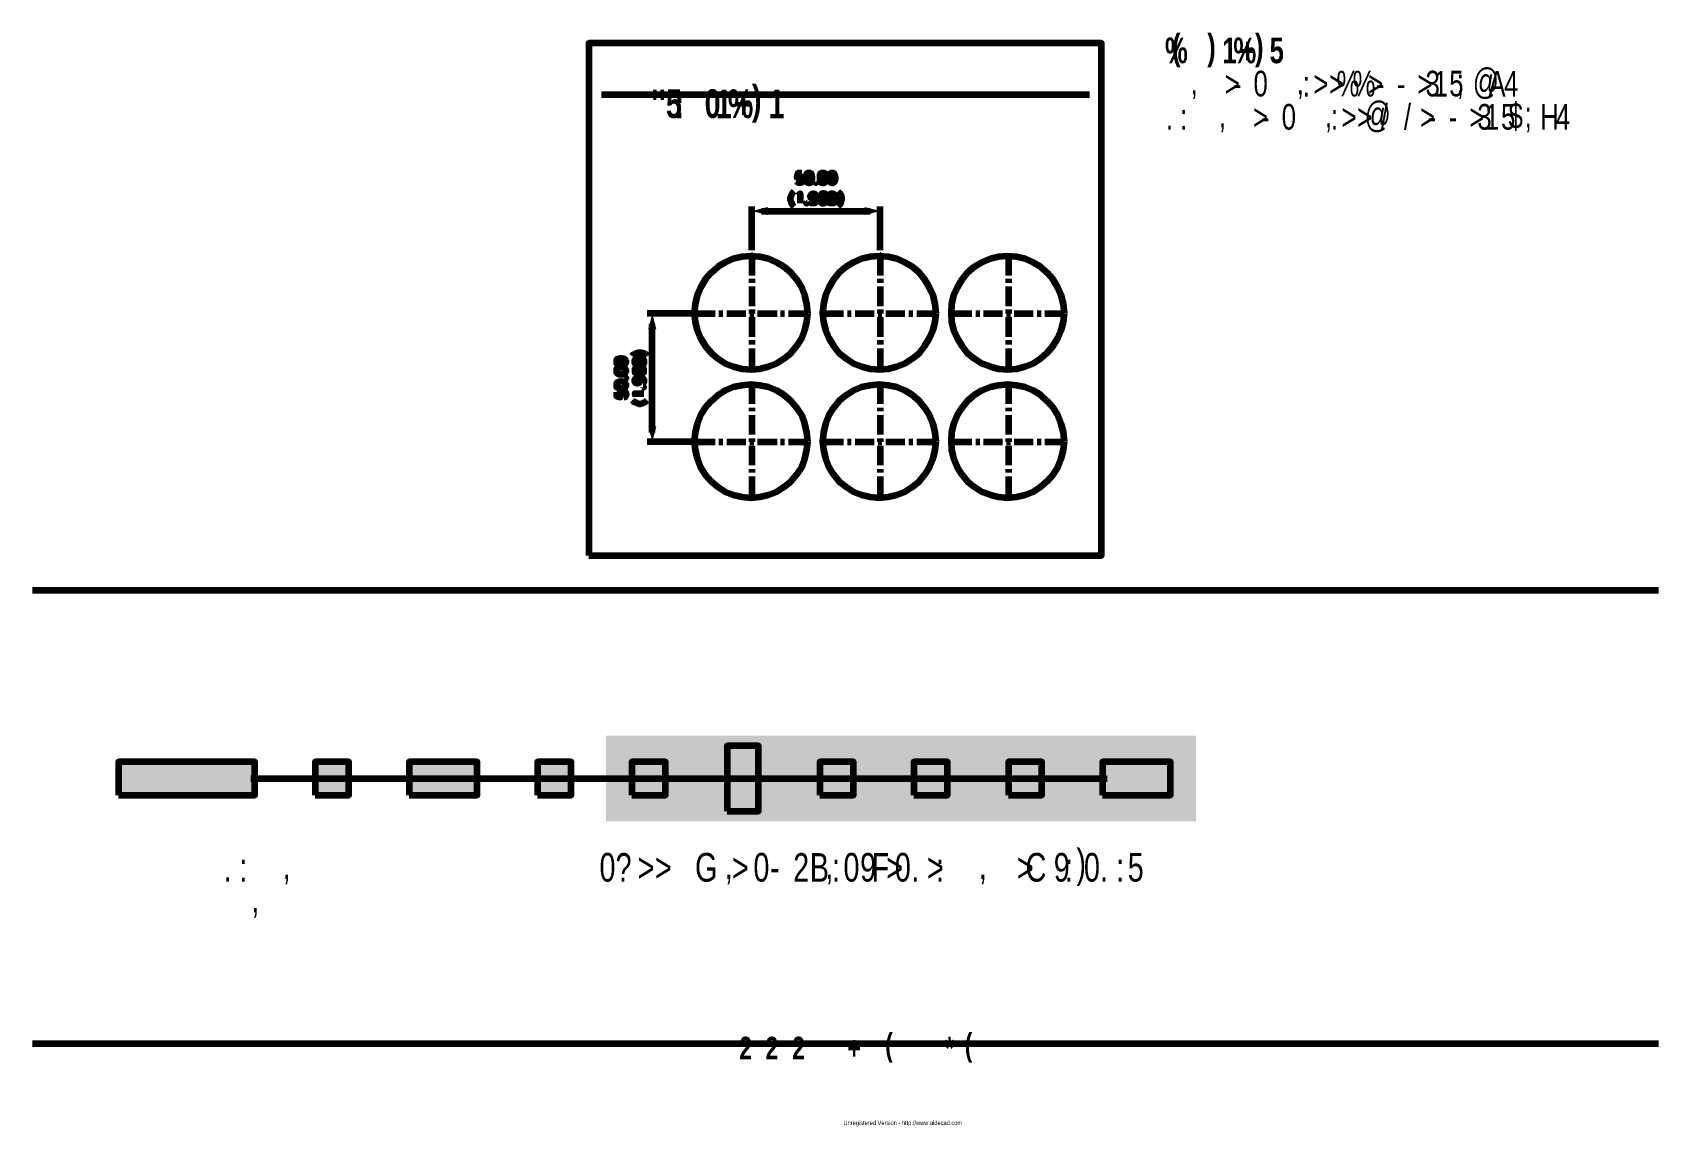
# Model space of a CAD drawing. Header units: inches. Extents: x 19 to 378, y -1 to 556.
# Drawn here: x 18.9 to 378, y -0.7 to 241 of the extents above; entities that cross this region are included whole.
import ezdxf

# ---------------------------------------------------------------- set-up
doc = ezdxf.new("R2010")
doc.units = ezdxf.units.IN
for name, color, linetype, lineweight in [('H', 7, 'CONTINUOUS', 100), ('P', 250, 'CONTINUOUS', 100), ('Text', 250, 'CONTINUOUS', 100)]:
    doc.layers.add(name, color=color, linetype=linetype, lineweight=lineweight)
doc.styles.get("Standard").update_dxf_attribs({"font": 'txt', "width": 0.75})

msp = doc.modelspace()

# ---------------------------------------------------------------- hatches: boundary and pattern name
at = {"layer": 'H', "linetype": 'CONTINUOUS'}
for color, points in [(0, [(181.22, 200.67), (181.22, 202.44), (177.78, 201.56)]), (0, [(202.67, 202.44), (202.67, 200.67), (206.11, 201.56)]), (0, [(154.89, 175.44), (156.67, 175.44), (155.78, 178.89)]), (0, [(156.67, 154), (154.89, 154), (155.78, 150.56)]), (0, [(145.56, 66.78), (275.89, 66.78), (275.89, 85.67), (145.56, 85.67)]), (7, [(172.33, 69), (179.22, 69), (179.22, 83.44), (172.33, 83.44)]), (0, [(37.89, 72.56), (68, 72.56), (68, 79.89), (37.89, 79.89)]), (0, [(81.33, 72.56), (88.78, 72.56), (88.78, 79.89), (81.33, 79.89)]), (0, [(102.11, 72.56), (117.11, 72.56), (117.11, 79.89), (102.11, 79.89)]), (0, [(130.44, 72.56), (137.89, 72.56), (137.89, 79.89), (130.44, 79.89)]), (0, [(151.22, 72.56), (158.67, 72.56), (158.67, 79.89), (151.22, 79.89)]), (0, [(192.78, 72.56), (200.22, 72.56), (200.22, 79.89), (192.78, 79.89)]), (0, [(213.56, 72.56), (221, 72.56), (221, 79.89), (213.56, 79.89)]), (0, [(234.44, 72.56), (241.78, 72.56), (241.78, 79.89), (234.44, 79.89)]), (0, [(255.22, 72.56), (270.22, 72.56), (270.22, 79.89), (255.22, 79.89)])]:
    msp.add_hatch(color=color, dxfattribs=at).paths.add_polyline_path(points)

# ---------------------------------------------------------------- linework, layer by layer
at = {"layer": 'P', "color": 0, "linetype": 'CONTINUOUS'}
for points in [[(141.78, 125.44), (255, 125.44), (255, 238.67), (141.78, 238.67), (141.78, 125.44)], [(144.56, 227.33), (252.33, 227.33)], [(188.78, 209.89), (187.89, 209.89), (187.67, 209), (187.89, 209.11), (188.11, 209.22), (188.44, 209.22), (188.78, 209.11), (189, 208.89), (189, 208.56), (189, 208.44), (189, 208.11), (188.78, 207.89), (188.44, 207.78), (188.11, 207.78), (187.89, 207.89), (187.67, 208), (187.56, 208.11)], [(190.22, 209.89), (190, 209.89), (189.78, 209.56), (189.67, 209), (189.67, 208.67), (189.78, 208.11), (190, 207.89), (190.22, 207.78), (190.44, 207.78), (190.78, 207.89), (191, 208.11), (191.11, 208.67), (191.11, 209), (191, 209.56), (190.78, 209.89), (190.44, 209.89), (190.22, 209.89)], [(193.33, 209.89), (193, 209.89), (192.78, 209.56), (192.78, 209), (192.78, 208.67), (192.78, 208.11), (193, 207.89), (193.33, 207.78), (193.56, 207.78), (193.89, 207.89), (194.11, 208.11), (194.22, 208.67), (194.22, 209), (194.11, 209.56), (193.89, 209.89), (193.56, 209.89), (193.33, 209.89)], [(195.33, 209.89), (195.11, 209.89), (194.89, 209.56), (194.78, 209), (194.78, 208.67), (194.89, 208.11), (195.11, 207.89), (195.33, 207.78), (195.56, 207.78), (195.89, 207.89), (196.11, 208.11), (196.22, 208.67), (196.22, 209), (196.11, 209.56), (195.89, 209.89), (195.56, 209.89), (195.33, 209.89)], [(187, 205.89), (186.78, 205.67), (186.56, 205.33), (186.44, 205), (186.22, 204.44), (186.22, 204), (186.44, 203.56), (186.56, 203.11), (186.78, 202.78), (187, 202.56)], [(187.89, 205), (188.11, 205.11), (188.44, 205.44), (188.44, 203.33)], [(192, 204.67), (191.89, 204.44), (191.67, 204.22), (191.33, 204.11), (191.33, 204.11), (191, 204.22), (190.78, 204.44), (190.67, 204.67), (190.67, 204.78), (190.78, 205.11), (191, 205.33), (191.33, 205.44), (191.33, 205.44), (191.67, 205.33), (191.89, 205.11), (192, 204.67), (192, 204.22), (191.89, 203.67), (191.67, 203.33), (191.33, 203.33), (191.22, 203.33), (190.89, 203.33), (190.78, 203.56)], [(191.89, 208), (191.89, 207.89), (191.89, 207.78), (192, 207.89), (191.89, 208)], [(194.11, 205.11), (194, 205.33), (193.67, 205.44), (193.44, 205.44), (193.11, 205.33), (193, 205), (192.78, 204.56), (192.78, 204), (193, 203.56), (193.11, 203.33), (193.44, 203.33), (193.56, 203.33), (193.89, 203.33), (194.11, 203.56), (194.22, 203.89), (194.22, 204), (194.11, 204.33), (193.89, 204.56), (193.56, 204.67), (193.44, 204.67), (193.11, 204.56), (193, 204.33), (192.78, 204)], [(196.11, 204.67), (196, 204.44), (195.89, 204.22), (195.56, 204.11), (195.33, 204.11), (195.11, 204.22), (194.89, 204.44), (194.78, 204.67), (194.78, 204.78), (194.89, 205.11), (195.11, 205.33), (195.33, 205.44), (195.56, 205.44), (195.89, 205.33), (196, 205.11), (196.11, 204.67), (196.11, 204.22), (196, 203.67), (195.89, 203.33), (195.56, 203.33), (195.33, 203.33), (195, 203.33), (194.89, 203.56)], [(196.78, 205.89), (197, 205.67), (197.33, 205.33), (197.44, 205), (197.56, 204.44), (197.56, 204), (197.44, 203.56), (197.33, 203.11), (197, 202.78), (196.78, 202.56)], [(177.78, 192.89), (177.78, 202.56)], [(179.89, 201.56), (203.89, 201.56)], [(189.89, 203.56), (189.78, 203.33), (189.89, 203.33), (190, 203.33), (189.89, 203.56)], [(206.11, 192.89), (206.11, 202.56)], [(206.11, 201.56), (206.22, 201.56)], [(190.11, 179), (189.89, 181), (189.44, 183), (188.78, 184.67), (187.67, 186.44), (186.44, 187.89), (184.89, 189.22), (183.22, 190.22), (181.44, 191), (179.56, 191.44), (177.56, 191.56), (175.56, 191.44), (173.67, 191), (171.89, 190.22), (170.22, 189.22), (168.78, 187.89), (167.44, 186.44), (166.44, 184.67), (165.67, 183), (165.22, 181), (165, 179), (165.22, 177.11), (165.67, 175.22), (166.44, 173.44), (167.44, 171.78), (168.78, 170.22), (170.22, 169), (171.89, 167.89), (173.67, 167.22), (175.56, 166.67), (177.56, 166.56), (179.56, 166.67), (181.44, 167.22), (183.22, 167.89), (184.89, 169), (186.44, 170.22), (187.67, 171.78), (188.78, 173.44), (189.44, 175.22), (189.89, 177.11), (190.11, 179)], [(177.78, 191.78), (177.78, 187.33)], [(177.78, 191.78), (177.89, 191.78)], [(218.44, 179), (218.22, 181), (217.78, 183), (217, 184.67), (216, 186.44), (214.78, 187.89), (213.22, 189.22), (211.56, 190.22), (209.78, 191), (207.89, 191.44), (205.89, 191.56), (203.89, 191.44), (202, 191), (200.22, 190.22), (198.56, 189.22), (197, 187.89), (195.78, 186.44), (194.78, 184.67), (194, 183), (193.56, 181), (193.33, 179), (193.56, 177.11), (194, 175.22), (194.78, 173.44), (195.78, 171.78), (197, 170.22), (198.56, 169), (200.22, 167.89), (202, 167.22), (203.89, 166.67), (205.89, 166.56), (207.89, 166.67), (209.78, 167.22), (211.56, 167.89), (213.22, 169), (214.78, 170.22), (216, 171.78), (217, 173.44), (217.78, 175.22), (218.22, 177.11), (218.44, 179)], [(206.11, 191.78), (206.11, 187.33)], [(206.11, 191.78), (206.22, 191.78)], [(246.78, 179), (246.56, 181), (246.11, 183), (245.33, 184.67), (244.33, 186.44), (243, 187.89), (241.56, 189.22), (239.89, 190.22), (238.11, 191), (236.22, 191.44), (234.22, 191.56), (232.22, 191.44), (230.44, 191), (228.56, 190.22), (226.89, 189.22), (225.33, 187.89), (224.11, 186.44), (223.11, 184.67), (222.33, 183), (221.89, 181), (221.78, 179), (221.89, 177.11), (222.33, 175.22), (223.11, 173.44), (224.11, 171.78), (225.33, 170.22), (226.89, 169), (228.56, 167.89), (230.44, 167.22), (232.22, 166.67), (234.22, 166.56), (236.22, 166.67), (238.11, 167.22), (239.89, 167.89), (241.56, 169), (243, 170.22), (244.33, 171.78), (245.33, 173.44), (246.11, 175.22), (246.56, 177.11), (246.78, 179)], [(234.44, 191.78), (234.44, 187.33)], [(177.78, 186.56), (177.78, 185.67)], [(177.78, 184.89), (177.78, 180.56)], [(206.11, 186.56), (206.11, 185.67)], [(206.11, 184.89), (206.11, 180.56)], [(234.44, 186.56), (234.44, 185.67)], [(234.44, 184.89), (234.44, 180.56)], [(177.78, 179.78), (177.78, 178.89)], [(206.11, 179.78), (206.11, 178.89)], [(234.44, 179.78), (234.44, 178.89)], [(163.89, 178.89), (154.67, 178.89)], [(155.78, 178.89), (155.89, 178.89)], [(155.78, 152.67), (155.78, 176.67)], [(164.89, 178.89), (156.44, 178.89)], [(164.89, 178.89), (165, 178.89)], [(165.44, 178.89), (169.67, 178.89)], [(165.44, 178.89), (165.56, 178.89)], [(170.44, 178.89), (171.33, 178.89)], [(172.22, 178.89), (176.44, 178.89)], [(177.33, 178.89), (178.22, 178.89)], [(177.78, 178.11), (177.78, 173.78)], [(179, 178.89), (183.33, 178.89)], [(184.11, 178.89), (185, 178.89)], [(185.89, 178.89), (190.11, 178.89)], [(193.78, 178.89), (198, 178.89)], [(198.89, 178.89), (199.67, 178.89)], [(200.56, 178.89), (204.78, 178.89)], [(205.67, 178.89), (206.44, 178.89)], [(206.11, 178.11), (206.11, 173.78)], [(207.33, 178.89), (211.56, 178.89)], [(212.44, 178.89), (213.33, 178.89)], [(214.22, 178.89), (218.44, 178.89)], [(222.11, 178.89), (226.33, 178.89)], [(227.22, 178.89), (228.11, 178.89)], [(228.89, 178.89), (233.11, 178.89)], [(234, 178.89), (234.89, 178.89)], [(234.44, 178.11), (234.44, 173.78)], [(235.67, 178.89), (239.89, 178.89)], [(240.78, 178.89), (241.67, 178.89)], [(242.44, 178.89), (246.78, 178.89)], [(177.78, 173), (177.78, 172.11)], [(206.11, 173), (206.11, 172.11)], [(234.44, 173), (234.44, 172.11)], [(147.89, 168.11), (147.89, 167.89), (148.22, 167.67), (148.78, 167.56), (149, 167.56), (149.56, 167.67), (149.89, 167.89), (150, 168.11), (150, 168.44), (149.89, 168.67), (149.56, 168.89), (149, 169), (148.78, 169), (148.22, 168.89), (147.89, 168.67), (147.89, 168.44), (147.89, 168.11)], [(151.33, 169.56), (151.56, 169.89), (151.89, 170), (152.33, 170.22), (152.78, 170.33), (153.22, 170.33), (153.78, 170.22), (154.22, 170), (154.44, 169.89), (154.67, 169.56)], [(152.44, 168.89), (152.78, 168.78), (153, 168.67), (153.11, 168.33), (153.11, 168.11), (153, 167.89), (152.78, 167.67), (152.44, 167.56), (152.44, 167.56), (152.11, 167.67), (151.89, 167.89), (151.89, 168.11), (151.89, 168.33), (151.89, 168.67), (152.11, 168.78), (152.44, 168.89), (153, 168.89), (153.56, 168.78), (153.89, 168.67), (153.89, 168.33), (153.89, 168.11), (153.89, 167.78), (153.67, 167.67)], [(177.78, 171.22), (177.78, 166.89)], [(206.11, 171.22), (206.11, 166.89)], [(234.44, 171.22), (234.44, 166.89)], [(147.89, 166.11), (147.89, 165.89), (148.22, 165.56), (148.78, 165.56), (149, 165.56), (149.56, 165.56), (149.89, 165.89), (150, 166.11), (150, 166.33), (149.89, 166.67), (149.56, 166.89), (149, 167), (148.78, 167), (148.22, 166.89), (147.89, 166.67), (147.89, 166.33), (147.89, 166.11)], [(152.11, 166.89), (151.89, 166.67), (151.89, 166.44), (151.89, 166.22), (151.89, 165.89), (152.22, 165.78), (152.78, 165.56), (153.22, 165.56), (153.67, 165.78), (153.89, 165.89), (153.89, 166.22), (153.89, 166.33), (153.89, 166.67), (153.67, 166.89), (153.33, 167), (153.22, 167), (153, 166.89), (152.78, 166.67), (152.67, 166.33), (152.67, 166.22), (152.78, 165.89), (153, 165.78), (153.22, 165.56)], [(147.89, 163), (147.89, 162.67), (148.22, 162.56), (148.78, 162.44), (149, 162.44), (149.56, 162.56), (149.89, 162.67), (150, 163), (150, 163.33), (149.89, 163.56), (149.56, 163.78), (149, 163.89), (148.78, 163.89), (148.22, 163.78), (147.89, 163.56), (147.89, 163.33), (147.89, 163)], [(147.89, 161.56), (147.89, 160.67), (148.78, 160.44), (148.67, 160.67), (148.56, 160.89), (148.56, 161.22), (148.67, 161.56), (148.78, 161.78), (149.11, 161.89), (149.33, 161.89), (149.67, 161.78), (149.89, 161.56), (150, 161.22), (150, 160.89), (149.89, 160.67), (149.78, 160.44), (149.56, 160.44)], [(149.78, 164.67), (149.89, 164.67), (150, 164.67), (149.89, 164.78), (149.78, 164.67)], [(152.44, 164.78), (152.78, 164.67), (153, 164.44), (153.11, 164.11), (153.11, 164.11), (153, 163.78), (152.78, 163.56), (152.44, 163.44), (152.44, 163.44), (152.11, 163.56), (151.89, 163.78), (151.89, 164.11), (151.89, 164.11), (151.89, 164.44), (152.11, 164.67), (152.44, 164.78), (153, 164.78), (153.56, 164.67), (153.89, 164.44), (153.89, 164.11), (153.89, 164), (153.89, 163.67), (153.67, 163.56)], [(153.78, 162.67), (153.89, 162.56), (153.89, 162.67), (153.89, 162.67), (153.78, 162.67)], [(190.11, 150.67), (189.89, 152.67), (189.44, 154.56), (188.78, 156.44), (187.67, 158.11), (186.44, 159.56), (184.89, 160.89), (183.22, 161.89), (181.44, 162.67), (179.56, 163), (177.56, 163.22), (175.56, 163), (173.67, 162.67), (171.89, 161.89), (170.22, 160.89), (168.78, 159.56), (167.44, 158.11), (166.44, 156.44), (165.67, 154.56), (165.22, 152.67), (165, 150.67), (165.22, 148.78), (165.67, 146.89), (166.44, 145), (167.44, 143.33), (168.78, 141.89), (170.22, 140.67), (171.89, 139.56), (173.67, 138.89), (175.56, 138.44), (177.56, 138.22), (179.56, 138.44), (181.44, 138.89), (183.22, 139.56), (184.89, 140.67), (186.44, 141.89), (187.67, 143.33), (188.78, 145), (189.44, 146.89), (189.89, 148.78), (190.11, 150.67)], [(177.78, 163.44), (177.78, 159)], [(218.44, 150.67), (218.22, 152.67), (217.78, 154.56), (217, 156.44), (216, 158.11), (214.78, 159.56), (213.22, 160.89), (211.56, 161.89), (209.78, 162.67), (207.89, 163), (205.89, 163.22), (203.89, 163), (202, 162.67), (200.22, 161.89), (198.56, 160.89), (197, 159.56), (195.78, 158.11), (194.78, 156.44), (194, 154.56), (193.56, 152.67), (193.33, 150.67), (193.56, 148.78), (194, 146.89), (194.78, 145), (195.78, 143.33), (197, 141.89), (198.56, 140.67), (200.22, 139.56), (202, 138.89), (203.89, 138.44), (205.89, 138.22), (207.89, 138.44), (209.78, 138.89), (211.56, 139.56), (213.22, 140.67), (214.78, 141.89), (216, 143.33), (217, 145), (217.78, 146.89), (218.22, 148.78), (218.44, 150.67)], [(206.11, 163.44), (206.11, 159)], [(246.78, 150.67), (246.56, 152.67), (246.11, 154.56), (245.33, 156.44), (244.33, 158.11), (243, 159.56), (241.56, 160.89), (239.89, 161.89), (238.11, 162.67), (236.22, 163), (234.22, 163.22), (232.22, 163), (230.44, 162.67), (228.56, 161.89), (226.89, 160.89), (225.33, 159.56), (224.11, 158.11), (223.11, 156.44), (222.33, 154.56), (221.89, 152.67), (221.78, 150.67), (221.89, 148.78), (222.33, 146.89), (223.11, 145), (224.11, 143.33), (225.33, 141.89), (226.89, 140.67), (228.56, 139.56), (230.44, 138.89), (232.22, 138.44), (234.22, 138.22), (236.22, 138.44), (238.11, 138.89), (239.89, 139.56), (241.56, 140.67), (243, 141.89), (244.33, 143.33), (245.33, 145), (246.11, 146.89), (246.56, 148.78), (246.78, 150.67)], [(234.44, 163.44), (234.44, 159)], [(151.33, 159.78), (151.56, 159.56), (151.89, 159.33), (152.33, 159.22), (152.78, 159), (153.22, 159), (153.78, 159.22), (154.22, 159.33), (154.44, 159.56), (154.67, 159.78)], [(152.22, 160.67), (152.11, 160.89), (151.89, 161.22), (153.89, 161.22)], [(177.78, 158.11), (177.78, 157.33)], [(206.11, 158.11), (206.11, 157.33)], [(234.44, 158.11), (234.44, 157.33)], [(177.78, 156.44), (177.78, 152.22)], [(206.11, 156.44), (206.11, 152.22)], [(234.44, 156.44), (234.44, 152.22)], [(177.78, 151.33), (177.78, 150.56)], [(206.11, 151.33), (206.11, 150.56)], [(234.44, 151.33), (234.44, 150.56)], [(163.89, 150.56), (154.67, 150.56)], [(164.89, 150.56), (156.44, 150.56)], [(164.89, 150.56), (165, 150.56)], [(165.44, 150.56), (169.67, 150.56)], [(165.44, 150.56), (165.56, 150.56)], [(170.44, 150.56), (171.33, 150.56)], [(172.22, 150.56), (176.44, 150.56)], [(177.33, 150.56), (178.22, 150.56)], [(177.78, 149.67), (177.78, 145.44)], [(179, 150.56), (183.33, 150.56)], [(184.11, 150.56), (185, 150.56)], [(185.89, 150.56), (190.11, 150.56)], [(193.78, 150.56), (198, 150.56)], [(198.89, 150.56), (199.67, 150.56)], [(200.56, 150.56), (204.78, 150.56)], [(205.67, 150.56), (206.44, 150.56)], [(206.11, 149.67), (206.11, 145.44)], [(207.33, 150.56), (211.56, 150.56)], [(212.44, 150.56), (213.33, 150.56)], [(214.22, 150.56), (218.44, 150.56)], [(222.11, 150.56), (226.33, 150.56)], [(227.22, 150.56), (228.11, 150.56)], [(228.89, 150.56), (233.11, 150.56)], [(234, 150.56), (234.89, 150.56)], [(234.44, 149.67), (234.44, 145.44)], [(235.67, 150.56), (239.89, 150.56)], [(240.78, 150.56), (241.67, 150.56)], [(242.44, 150.56), (246.78, 150.56)], [(177.78, 144.56), (177.78, 143.78)], [(206.11, 144.56), (206.11, 143.78)], [(234.44, 144.56), (234.44, 143.78)], [(177.78, 142.89), (177.78, 138.44)], [(206.11, 142.89), (206.11, 138.44)], [(234.44, 142.89), (234.44, 138.44)], [(18.89, 117.78), (378, 117.78)], [(172.33, 69), (179.22, 69), (179.22, 83.44), (172.33, 83.44), (172.33, 69)], [(37.89, 72.56), (68, 72.56), (68, 79.89), (37.89, 79.89), (37.89, 72.56)], [(81.33, 72.56), (88.78, 72.56), (88.78, 79.89), (81.33, 79.89), (81.33, 72.56)], [(102.11, 72.56), (117.11, 72.56), (117.11, 79.89), (102.11, 79.89), (102.11, 72.56)], [(130.44, 72.56), (137.89, 72.56), (137.89, 79.89), (130.44, 79.89), (130.44, 72.56)], [(151.22, 72.56), (158.67, 72.56), (158.67, 79.89), (151.22, 79.89), (151.22, 72.56)], [(192.78, 72.56), (200.22, 72.56), (200.22, 79.89), (192.78, 79.89), (192.78, 72.56)], [(213.56, 72.56), (221, 72.56), (221, 79.89), (213.56, 79.89), (213.56, 72.56)], [(234.44, 72.56), (241.78, 72.56), (241.78, 79.89), (234.44, 79.89), (234.44, 72.56)], [(255.22, 72.56), (270.22, 72.56), (270.22, 79.89), (255.22, 79.89), (255.22, 72.56)], [(67.11, 76.22), (256.22, 76.22)], [(18.89, 17.67), (378, 17.67)]]:
    msp.add_lwpolyline(points, dxfattribs=at)

# ---------------------------------------------------------------- texts
at = {"layer": 'Text', "color": 0, "linetype": 'CONTINUOUS', "attachment_point": 4}
for s, insert, char_height, width in [('{\\fFutura|b1|i0|c1|p15;(}', (270.56, 237), 5.6667, 6), ('{\\fFutura|b1|i0|c1|p15;)}', (278.33, 237), 5.6667, 6), ('{\\fFutura|b1|i0|c1|p15;)}', (288.89, 237), 5.6667, 6), ('{\\fFutura|b1|i0|c1|p15;%}', (269, 237), 5.6667, 6), ('{\\fFutura|b1|i0|c1|p15;1}', (281.67, 237), 5.6667, 6), ('{\\fFutura|b1|i0|c1|p15;%}', (284.11, 237), 5.6667, 6), ('{\\fFutura|b1|i0|c1|p15;+}', (285.56, 237), 5.6667, 6), ('{\\fFutura|b1|i0|c1|p15;5}', (292.11, 237), 5.6667, 6), ('{\\fFutura|b1|i0|c1|p15;}', (171.56, 235.67), 5.6667, 6), ('{\\fFutura|b1|i0|c1|p15;}', (176.56, 235.67), 5.6667, 6), ('{\\fFutura|b1|i0|c1|p15;}', (180.11, 235.67), 5.6667, 6), ('{\\fFutura|b1|i0|c1|p15;}', (182.89, 235.67), 5.6667, 6), ('{\\fFutura|b1|i0|c1|p15;}', (186.22, 235.67), 5.6667, 6), ('{\\fFutura|b1|i0|c1|p15;}', (187.67, 235.67), 5.6667, 6), ('{\\fFutura|b1|i0|c1|p15;}', (193.78, 235.67), 5.6667, 6), ('{\\fFutura|b1|i0|c1|p15;}', (198.78, 235.67), 5.6667, 6), ('{\\fFutura|b1|i0|c1|p15;}', (203.44, 235.67), 5.6667, 6), ('{\\fFutura|b1|i0|c1|p15;}', (207.44, 235.67), 5.6667, 6), ('{\\fFutura|b1|i0|c1|p15;}', (212, 235.67), 5.6667, 6), ('{\\fFutura|b1|i0|c1|p15;}', (214.67, 235.67), 5.6667, 6), ('{\\fFutura|b1|i0|c1|p15;}', (216.22, 235.67), 5.6667, 6), ('{\\fFutura|b1|i0|c1|p15;}', (220.78, 235.67), 5.6667, 6), ('{\\fFutura|b1|i0|c1|p15;}', (265.22, 237), 5.6667, 6), ('{\\fFutura|b1|i0|c1|p15;}', (275.33, 237), 5.6667, 6), ('{\\fFutura|b1|i0|c1|p15;}', (293.89, 237), 5.6667, 6), ('{\\fFutura|b0|i0|c1|p15;>}', (282.22, 229.67), 5.6667, 6), ('{\\fFutura|b0|i0|c1|p15;0}', (288.56, 229.67), 5.6667, 6), ('{\\fFutura|b0|i0|c1|p15;:}', (299.44, 229.67), 5.6667, 6), ('{\\fFutura|b0|i0|c1|p15;>}', (301.78, 229.67), 5.6667, 6), ('{\\fFutura|b0|i0|c1|p15;>}', (305.22, 229.67), 5.6667, 6), ('{\\fFutura|b0|i0|c1|p15;%}', (306.89, 229.67), 5.6667, 6), ('{\\fFutura|b0|i0|c1|p15;%}', (310.44, 229.67), 5.6667, 6), ('{\\fFutura|b0|i0|c1|p15;>}', (313.89, 229.67), 5.6667, 6), ('{\\fFutura|b0|i0|c1|p15;>}', (324.78, 229.67), 5.6667, 6), ('{\\fFutura|b0|i0|c1|p15;3}', (326.56, 229.67), 5.6667, 6), ('{\\fFutura|b0|i0|c1|p15;1}', (328.33, 229.67), 5.6667, 6), ('{\\fFutura|b0|i0|c1|p15;5}', (331.78, 229.67), 5.6667, 6), ('{\\fFutura|b0|i0|c1|p15;;}', (333.44, 229.67), 5.6667, 6), ('{\\fFutura|b0|i0|c1|p15;@}', (337, 229.67), 5.6667, 6), ('{\\fFutura|b0|i0|c1|p15;A}', (340.44, 229.67), 5.6667, 6), ('{\\fFutura|b0|i0|c1|p15;4}', (343.89, 229.67), 5.6667, 6), ("{\\fFutura|b1|i0|c1|p15;'}", (155.56, 225.22), 6.3333, 6.6667), ("{\\fFutura|b1|i0|c1|p15;'}", (157.22, 225.22), 6.3333, 6.6667), ('{\\fFutura|b1|i0|c1|p15;5}', (158.78, 225.22), 6.3333, 6.6667), ('{\\fFutura|b1|i0|c1|p15;:}', (160.67, 225.22), 6.3333, 6.6667), ('{\\fFutura|b1|i0|c1|p15;0}', (167.33, 225.22), 6.3333, 6.6667), ('{\\fFutura|b1|i0|c1|p15;1}', (169.78, 225.22), 6.3333, 6.6667), ('{\\fFutura|b1|i0|c1|p15;%}', (172.44, 225.22), 6.3333, 6.6667), ('{\\fFutura|b1|i0|c1|p15;+}', (174.11, 225.22), 6.3333, 6.6667), ('{\\fFutura|b1|i0|c1|p15;)}', (177.78, 225.22), 6.3333, 6.6667), ('{\\fFutura|b1|i0|c1|p15;1}', (181.44, 225.22), 6.3333, 6.6667), ('{\\fFutura|b0|i0|c1|p15;}', (265.22, 229.67), 5.6667, 6), ('{\\fFutura|b0|i0|c1|p15; }', (268.44, 229.67), 5.6667, 6), ('{\\fFutura|b0|i0|c1|p15;}', (271.33, 229.67), 5.6667, 6), ('{\\fFutura|b0|i0|c1|p15;,}', (274.67, 229.67), 5.6667, 6), ('{\\fFutura|b0|i0|c1|p15; }', (276, 229.67), 5.6667, 6), ('{\\fFutura|b0|i0|c1|p15;}', (278.89, 229.67), 5.6667, 6), ('{\\fFutura|b0|i0|c1|p15;-}', (284, 229.67), 5.6667, 6), ('{\\fFutura|b0|i0|c1|p15;}', (291.78, 229.67), 5.6667, 6), ('{\\fFutura|b0|i0|c1|p15; }', (295.11, 229.67), 5.6667, 6), ('{\\fFutura|b0|i0|c1|p15;,}', (298.11, 229.67), 5.6667, 6), ('{\\fFutura|b0|i0|c1|p15;}', (303.44, 229.67), 5.6667, 6), ('{\\fFutura|b0|i0|c1|p15;-}', (315.56, 229.67), 5.6667, 6), ('{\\fFutura|b0|i0|c1|p15;-}', (320.22, 229.67), 5.6667, 6), ('{\\fFutura|b1|i0|c1|p15;}', (151.11, 225.22), 6.3333, 6.6667), ('{\\fFutura|b1|i0|c1|p15;}', (164, 225.22), 6.3333, 6.6667), ('{\\fFutura|b0|i0|c1|p15;:}', (272.33, 222.33), 5.6667, 6), ('{\\fFutura|b0|i0|c1|p15;>}', (288.44, 222.33), 5.6667, 6), ('{\\fFutura|b0|i0|c1|p15;0}', (294.78, 222.33), 5.6667, 6), ('{\\fFutura|b0|i0|c1|p15;:}', (305.67, 222.33), 5.6667, 6), ('{\\fFutura|b0|i0|c1|p15;>}', (308, 222.33), 5.6667, 6), ('{\\fFutura|b0|i0|c1|p15;>}', (311.44, 222.33), 5.6667, 6), ('{\\fFutura|b0|i0|c1|p15;@}', (313.11, 222.33), 5.6667, 6), ('{\\fFutura|b0|i0|c1|p15;/}', (316.67, 222.33), 5.6667, 6), ('{\\fFutura|b0|i0|c1|p15;/}', (321.78, 222.33), 5.6667, 6), ('{\\fFutura|b0|i0|c1|p15;>}', (325.33, 222.33), 5.6667, 6), ('{\\fFutura|b0|i0|c1|p15;>}', (336.22, 222.33), 5.6667, 6), ('{\\fFutura|b0|i0|c1|p15;3}', (338, 222.33), 5.6667, 6), ('{\\fFutura|b0|i0|c1|p15;1}', (339.67, 222.33), 5.6667, 6), ('{\\fFutura|b0|i0|c1|p15;5}', (343.22, 222.33), 5.6667, 6), ('{\\fFutura|b0|i0|c1|p15;$}', (344.89, 222.33), 5.6667, 6), ('{\\fFutura|b0|i0|c1|p15;;}', (348.44, 222.33), 5.6667, 6), ('{\\fFutura|b0|i0|c1|p15;H}', (351.89, 222.33), 5.6667, 6), ('{\\fFutura|b0|i0|c1|p15;4}', (355.33, 222.33), 5.6667, 6), ('{\\fFutura|b0|i0|c1|p15;}', (265.22, 222.33), 5.6667, 6), ('{\\fFutura|b0|i0|c1|p15;.}', (269.22, 222.33), 5.6667, 6), ('{\\fFutura|b0|i0|c1|p15; }', (274.67, 222.33), 5.6667, 6), ('{\\fFutura|b0|i0|c1|p15;}', (277.56, 222.33), 5.6667, 6), ('{\\fFutura|b0|i0|c1|p15;,}', (280.89, 222.33), 5.6667, 6), ('{\\fFutura|b0|i0|c1|p15; }', (282.22, 222.33), 5.6667, 6), ('{\\fFutura|b0|i0|c1|p15;}', (285.11, 222.33), 5.6667, 6), ('{\\fFutura|b0|i0|c1|p15;-}', (290.22, 222.33), 5.6667, 6), ('{\\fFutura|b0|i0|c1|p15;}', (298.11, 222.33), 5.6667, 6), ('{\\fFutura|b0|i0|c1|p15; }', (301.44, 222.33), 5.6667, 6), ('{\\fFutura|b0|i0|c1|p15;,}', (304.33, 222.33), 5.6667, 6), ('{\\fFutura|b0|i0|c1|p15;}', (309.67, 222.33), 5.6667, 6), ('{\\fFutura|b0|i0|c1|p15;}', (320.11, 222.33), 5.6667, 6), ('{\\fFutura|b0|i0|c1|p15;-}', (327, 222.33), 5.6667, 6), ('{\\fFutura|b0|i0|c1|p15;-}', (331.67, 222.33), 5.6667, 6), ('{\\fFutura|b1|i0|c1|p15;}', (25.44, 102.56), 6.6667, 7), ('{\\fFutura|b1|i0|c1|p15;}', (29.11, 102.56), 6.6667, 7), ('{\\fFutura|b1|i0|c1|p15;}', (32.56, 102.56), 6.6667, 7), ('{\\fFutura|b1|i0|c1|p15;}', (37.33, 102.56), 6.6667, 7), ('{\\fFutura|b1|i0|c1|p15;}', (40.11, 102.56), 6.6667, 7), ('{\\fFutura|b1|i0|c1|p15;}', (41.89, 102.56), 6.6667, 7), ('{\\fFutura|b1|i0|c1|p15;}', (47.22, 102.56), 6.6667, 7), ('{\\fFutura|b1|i0|c1|p15;}', (198.78, 93), 4.6667, 5), ('{\\fFutura|b1|i0|c1|p15;}', (202.67, 93), 4.6667, 5), ('{\\fFutura|b1|i0|c1|p15;}', (205.33, 93), 4.6667, 5), ('{\\fFutura|b1|i0|c1|p15;}', (207.78, 93), 4.6667, 5), ('{\\fFutura|b1|i0|c1|p15;}', (210.56, 93), 4.6667, 5), ('{\\fFutura|b1|i0|c1|p15;}', (213.56, 93), 4.6667, 5), ('{\\fFutura|b1|i0|c1|p15;}', (215.78, 93), 4.6667, 5), ('{\\fFutura|b1|i0|c1|p15;}', (219.67, 93), 4.6667, 5), ('{\\fFutura|b0|i0|c1|p15;:}', (64.56, 56.56), 6.3333, 6.6667), ('{\\fFutura|b0|i0|c1|p15;0}', (144.11, 56.56), 6.3333, 6.6667), ('{\\fFutura|b0|i0|c1|p15;?}', (147.67, 56.56), 6.3333, 6.6667), ('{\\fFutura|b0|i0|c1|p15;>}', (152.56, 56.56), 6.3333, 6.6667), ('{\\fFutura|b0|i0|c1|p15;>}', (156.33, 56.56), 6.3333, 6.6667), ('{\\fFutura|b0|i0|c1|p15;G}', (165.22, 56.56), 6.3333, 6.6667), ('{\\fFutura|b0|i0|c1|p15;>}', (173.33, 56.56), 6.3333, 6.6667), ('{\\fFutura|b0|i0|c1|p15;0}', (178.11, 56.56), 6.3333, 6.6667), ('{\\fFutura|b0|i0|c1|p15;2}', (186.89, 56.56), 6.3333, 6.6667), ('{\\fFutura|b0|i0|c1|p15;B}', (190.56, 56.56), 6.3333, 6.6667), ('{\\fFutura|b0|i0|c1|p15;:}', (195.44, 56.56), 6.3333, 6.6667), ('{\\fFutura|b0|i0|c1|p15;0}', (198, 56.56), 6.3333, 6.6667), ('{\\fFutura|b0|i0|c1|p15;9}', (201.67, 56.56), 6.3333, 6.6667), ('{\\fFutura|b0|i0|c1|p15;F}', (204.22, 56.56), 6.3333, 6.6667), ('{\\fFutura|b0|i0|c1|p15;>}', (207.44, 56.56), 6.3333, 6.6667), ('{\\fFutura|b0|i0|c1|p15;0}', (209.33, 56.56), 6.3333, 6.6667), ('{\\fFutura|b0|i0|c1|p15;>}', (216.44, 56.56), 6.3333, 6.6667), ('{\\fFutura|b0|i0|c1|p15;:}', (218.44, 56.56), 6.3333, 6.6667), ('{\\fFutura|b0|i0|c1|p15;>}', (236.33, 56.56), 6.3333, 6.6667), ('{\\fFutura|b0|i0|c1|p15;C}', (238.22, 56.56), 6.3333, 6.6667), ('{\\fFutura|b0|i0|c1|p15;9}', (244.44, 56.56), 6.3333, 6.6667), ('{\\fFutura|b0|i0|c1|p15;:}', (246.89, 56.56), 6.3333, 6.6667), ('{\\fFutura|b0|i0|c1|p15;)}', (249.44, 56.56), 6.3333, 6.6667), ('{\\fFutura|b0|i0|c1|p15;0}', (251.11, 56.56), 6.3333, 6.6667), ('{\\fFutura|b0|i0|c1|p15;:}', (258.22, 56.56), 6.3333, 6.6667), ('{\\fFutura|b0|i0|c1|p15;5}', (260.78, 56.56), 6.3333, 6.6667), ('{\\fFutura|b1|i0|c1|p15;}', (25.44, 56.56), 6.3333, 6.6667), ('{\\fFutura|b0|i0|c1|p15;}', (56.67, 56.56), 6.3333, 6.6667), ('{\\fFutura|b0|i0|c1|p15;.}', (61.11, 56.56), 6.3333, 6.6667), ('{\\fFutura|b0|i0|c1|p15; }', (67.11, 56.56), 6.3333, 6.6667), ('{\\fFutura|b0|i0|c1|p15;}', (70.44, 56.56), 6.3333, 6.6667), ('{\\fFutura|b0|i0|c1|p15;,}', (74.11, 56.56), 6.3333, 6.6667), ('{\\fFutura|b0|i0|c1|p15; }', (75.56, 56.56), 6.3333, 6.6667), ('{\\fFutura|b0|i0|c1|p15;}', (78.89, 56.56), 6.3333, 6.6667), ('{\\fFutura|b0|i0|c1|p15;}', (138.89, 56.56), 6.3333, 6.6667), ('{\\fFutura|b0|i0|c1|p15; }', (149.22, 56.56), 6.3333, 6.6667), ('{\\fFutura|b0|i0|c1|p15;}', (154.44, 56.56), 6.3333, 6.6667), ('{\\fFutura|b0|i0|c1|p15;}', (158.33, 56.56), 6.3333, 6.6667), ('{\\fFutura|b0|i0|c1|p15; }', (162, 56.56), 6.3333, 6.6667), ('{\\fFutura|b0|i0|c1|p15; }', (168.56, 56.56), 6.3333, 6.6667), ('{\\fFutura|b0|i0|c1|p15;,}', (171.78, 56.56), 6.3333, 6.6667), ('{\\fFutura|b0|i0|c1|p15;}', (175.22, 56.56), 6.3333, 6.6667), ('{\\fFutura|b0|i0|c1|p15;-}', (181.78, 56.56), 6.3333, 6.6667), ('{\\fFutura|b0|i0|c1|p15;,}', (194, 56.56), 6.3333, 6.6667), ('{\\fFutura|b0|i0|c1|p15;.}', (213, 56.56), 6.3333, 6.6667), ('{\\fFutura|b0|i0|c1|p15; }', (221, 56.56), 6.3333, 6.6667), ('{\\fFutura|b0|i0|c1|p15;}', (224.22, 56.56), 6.3333, 6.6667), ('{\\fFutura|b0|i0|c1|p15;,}', (227.89, 56.56), 6.3333, 6.6667), ('{\\fFutura|b0|i0|c1|p15; }', (229.44, 56.56), 6.3333, 6.6667), ('{\\fFutura|b0|i0|c1|p15;}', (232.67, 56.56), 6.3333, 6.6667), ('{\\fFutura|b0|i0|c1|p15; }', (241.22, 56.56), 6.3333, 6.6667), ('{\\fFutura|b0|i0|c1|p15;.}', (254.67, 56.56), 6.3333, 6.6667), ('{\\fFutura|b1|i0|c1|p15;}', (25.44, 49.22), 6.3333, 6.6667), ('{\\fFutura|b0|i0|c1|p15;}', (56.67, 49.22), 6.3333, 6.6667), ('{\\fFutura|b0|i0|c1|p15; }', (60.22, 49.22), 6.3333, 6.6667), ('{\\fFutura|b0|i0|c1|p15;}', (63.44, 49.22), 6.3333, 6.6667), ('{\\fFutura|b0|i0|c1|p15;,}', (67.22, 49.22), 6.3333, 6.6667), ('{\\fFutura|b0|i0|c1|p15; }', (68.67, 49.22), 6.3333, 6.6667), ('{\\fFutura|b0|i0|c1|p15;}', (71.89, 49.22), 6.3333, 6.6667), ('{\\fSquare721BT|b1|i0|c1|p15;2}', (175, 16.67), 5, 5.3333), ('{\\fSquare721BT|b1|i0|c1|p15;2}', (180.78, 16.67), 5, 5.3333), ('{\\fSquare721BT|b1|i0|c1|p15;2}', (186.67, 16.67), 5, 5.3333), ('{\\fSquare721BT|b1|i0|c1|p15;+}', (198.89, 16.67), 5, 5.3333), ('{\\fSquare721BT|b1|i0|c1|p15;(}', (207.22, 16.67), 5, 5.3333), ('{\\fSquare721BT|b1|i0|c1|p15;*}', (220.44, 16.67), 5, 5.3333), ('{\\fSquare721BT|b1|i0|c1|p15;(}', (224.78, 16.67), 5, 5.3333), ('{\\fSquare721BT|b1|i0|c1|p15;}', (18.89, 16.67), 5, 5.3333), ('{\\fSquare721BT|b1|i0|c1|p15;}', (24.56, 16.67), 5, 5.3333), ('{\\fSquare721BT|b1|i0|c1|p15;}', (29.78, 16.67), 5, 5.3333), ('{\\fSquare721BT|b1|i0|c1|p15;}', (34.67, 16.67), 5, 5.3333), ('{\\fSquare721BT|b1|i0|c1|p15;}', (192.22, 16.67), 5, 5.3333), ('{\\fSquare721BT|b1|i0|c1|p15;}', (194.78, 16.67), 5, 5.3333), ('{\\fSquare721BT|b1|i0|c1|p15; }', (203.11, 16.67), 5, 5.3333), ('{\\fSquare721BT|b1|i0|c1|p15;}', (213.67, 16.67), 5, 5.3333), ('{\\fSquare721BT|b1|i0|c1|p15;}', (216.33, 16.67), 5, 5.3333), ('{\\fSquare721BT|b1|i0|c1|p15;}', (372.67, 16.67), 5, 5.3333)]:
    msp.add_mtext(s, dxfattribs=dict(at, insert=insert, char_height=char_height, width=width))
at = {"layer": 'Text', "color": 240, "insert": (198, 0), "char_height": 1, "width": 99, "attachment_point": 4}
msp.add_mtext('Unregistered Version - http://www.aidecad.com', dxfattribs=at)

doc.saveas('drawing.dxf')
